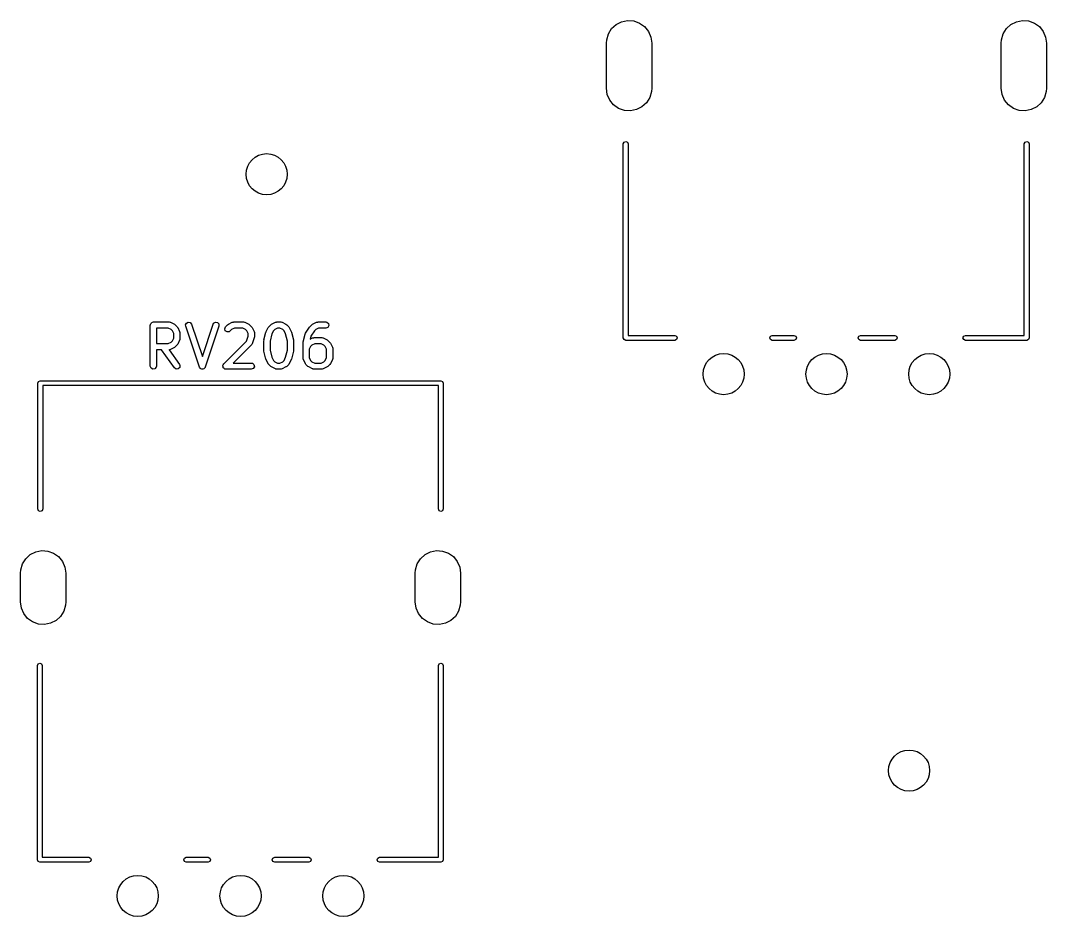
# Model space of a CAD drawing. Extents: x 75 to 204, y -140 to -31.
# Drawn here: x 78.47 to 103.42, y -140.2 to -118.41 of the extents above; entities that cross this region are included whole.
import ezdxf

# ---------------------------------------------------------------- set-up
doc = ezdxf.new("R2010")
doc.units = 0
doc.layers.add('BLACK', color=7, linetype='CONTINUOUS')

msp = doc.modelspace()

# ---------------------------------------------------------------- linework, layer by layer
at = {"layer": 'BLACK', "linetype": 'CONTINUOUS'}
for p, q in [((92.9536, -118.508), (93.0866, -118.441)), ((93.0866, -118.441), (93.233, -118.411)), ((93.233, -118.411), (93.3819, -118.422)), ((93.3819, -118.422), (93.5223, -118.473)), ((93.5223, -118.473), (93.644, -118.559)), ((102.554, -118.508), (102.687, -118.441)), ((102.687, -118.441), (102.833, -118.411)), ((102.833, -118.411), (102.982, -118.422)), ((102.982, -118.422), (103.122, -118.473)), ((103.122, -118.473), (103.244, -118.559)), ((92.7234, -118.88), (92.7651, -118.736)), ((92.7651, -118.736), (92.8437, -118.609)), ((92.8437, -118.609), (92.9536, -118.508)), ((93.644, -118.559), (93.7379, -118.675)), ((93.7379, -118.675), (93.7972, -118.812)), ((102.323, -118.88), (102.365, -118.736)), ((102.365, -118.736), (102.444, -118.609)), ((102.444, -118.609), (102.554, -118.508)), ((103.244, -118.559), (103.338, -118.675)), ((103.338, -118.675), (103.397, -118.812)), ((92.7175, -118.96), (92.7234, -118.88)), ((92.7175, -120.06), (92.7175, -118.96)), ((93.7972, -118.812), (93.8175, -118.96)), ((93.8175, -118.96), (93.8175, -120.06)), ((102.317, -118.96), (102.323, -118.88)), ((102.317, -120.06), (102.317, -118.96)), ((103.397, -118.812), (103.417, -118.96)), ((103.417, -118.96), (103.417, -120.06)), ((92.7378, -120.208), (92.7175, -120.06)), ((92.797, -120.345), (92.7378, -120.208)), ((93.8116, -120.14), (93.7699, -120.284)), ((93.8175, -120.06), (93.8116, -120.14)), ((102.338, -120.208), (102.317, -120.06)), ((102.397, -120.345), (102.338, -120.208)), ((103.412, -120.14), (103.37, -120.284)), ((103.417, -120.06), (103.412, -120.14)), ((92.891, -120.461), (92.797, -120.345)), ((93.0127, -120.547), (92.891, -120.461)), ((93.6913, -120.411), (93.5814, -120.512)), ((93.7699, -120.284), (93.6913, -120.411)), ((102.491, -120.461), (102.397, -120.345)), ((102.613, -120.547), (102.491, -120.461)), ((103.291, -120.411), (103.181, -120.512)), ((103.37, -120.284), (103.291, -120.411)), ((93.1531, -120.598), (93.0127, -120.547)), ((93.302, -120.609), (93.1531, -120.598)), ((93.4484, -120.579), (93.302, -120.609)), ((93.5814, -120.512), (93.4484, -120.579)), ((102.753, -120.598), (102.613, -120.547)), ((102.902, -120.609), (102.753, -120.598)), ((103.048, -120.579), (102.902, -120.609)), ((103.181, -120.512), (103.048, -120.579)), ((93.1275, -121.41), (93.1451, -121.368)), ((93.1275, -126.13), (93.1275, -121.41)), ((93.1451, -121.368), (93.1875, -121.35)), ((93.1875, -121.35), (93.2299, -121.368)), ((93.2299, -121.368), (93.2475, -121.41)), ((93.2475, -121.41), (93.2475, -126.07)), ((102.877, -121.41), (102.895, -121.368)), ((102.877, -126.07), (102.877, -121.41)), ((102.895, -121.368), (102.938, -121.35)), ((102.938, -121.35), (102.98, -121.368)), ((102.98, -121.368), (102.998, -121.41)), ((102.998, -121.41), (102.998, -126.13)), ((81.626, -125.817), (81.6277, -125.808)), ((81.626, -126.817), (81.626, -125.817)), ((81.6271, -125.804), (81.6288, -125.801)), ((81.6277, -125.808), (81.6271, -125.804)), ((81.6288, -125.801), (81.6305, -125.792)), ((81.6305, -125.792), (81.643, -125.777)), ((81.643, -125.777), (81.6527, -125.76)), ((81.6527, -125.76), (81.6591, -125.758)), ((81.6591, -125.758), (81.6635, -125.752)), ((81.6635, -125.752), (81.6826, -125.749)), ((81.6826, -125.749), (81.701, -125.742)), ((81.701, -125.742), (82.0819, -125.742)), ((81.776, -125.892), (81.776, -126.266)), ((82.0642, -125.892), (81.776, -125.892)), ((82.1327, -125.927), (82.0642, -125.892)), ((82.0819, -125.742), (82.1076, -125.747)), ((82.1076, -125.747), (82.111, -125.75)), ((82.111, -125.75), (82.1154, -125.75)), ((82.1154, -125.75), (82.2107, -125.798)), ((82.1631, -125.957), (82.1327, -125.927)), ((82.1974, -126.026), (82.1631, -125.957)), ((82.2107, -125.798), (82.2287, -125.811)), ((82.2287, -125.811), (82.2302, -125.812)), ((82.2302, -125.812), (82.2778, -125.86)), ((82.2778, -125.86), (82.2907, -125.878)), ((82.2907, -125.878), (82.2918, -125.879)), ((82.2918, -125.879), (82.3395, -125.974)), ((82.3395, -125.974), (82.3469, -125.999)), ((82.4831, -125.815), (82.502, -125.768)), ((82.4869, -125.841), (82.4831, -125.815)), ((82.8203, -126.841), (82.4869, -125.841)), ((82.502, -125.768), (82.5471, -125.743)), ((82.5471, -125.743), (82.5974, -125.753)), ((82.5974, -125.753), (82.6292, -125.794)), ((82.6292, -125.794), (82.8914, -126.58)), ((82.8914, -126.58), (83.1536, -125.794)), ((83.2959, -125.841), (82.9626, -126.841)), ((83.1536, -125.794), (83.166, -125.771)), ((83.166, -125.771), (83.2097, -125.744)), ((83.2097, -125.744), (83.2605, -125.751)), ((83.2605, -125.751), (83.2945, -125.79)), ((83.2945, -125.79), (83.2959, -125.841)), ((83.4358, -125.906), (83.4574, -125.86)), ((83.449, -125.956), (83.4358, -125.906)), ((83.4911, -125.985), (83.449, -125.956)), ((83.4574, -125.86), (83.5051, -125.812)), ((83.5422, -125.981), (83.4911, -125.985)), ((83.5051, -125.812), (83.5234, -125.799)), ((83.5234, -125.799), (83.5246, -125.798)), ((83.5246, -125.798), (83.6198, -125.75)), ((83.5635, -125.966), (83.5422, -125.981)), ((83.6025, -125.927), (83.5635, -125.966)), ((83.671, -125.892), (83.6025, -125.927)), ((83.6198, -125.75), (83.6448, -125.743)), ((83.6448, -125.743), (83.6491, -125.744)), ((83.6491, -125.744), (83.6533, -125.742)), ((83.6533, -125.742), (83.8914, -125.742)), ((83.8737, -125.892), (83.671, -125.892)), ((83.9422, -125.927), (83.8737, -125.892)), ((83.8914, -125.742), (83.9171, -125.747)), ((83.9171, -125.747), (83.9205, -125.75)), ((83.9205, -125.75), (83.925, -125.75)), ((83.925, -125.75), (84.0202, -125.798)), ((83.9726, -125.957), (83.9422, -125.927)), ((84.0069, -126.026), (83.9726, -125.957)), ((84.0202, -125.798), (84.0382, -125.811)), ((84.0382, -125.811), (84.0397, -125.812)), ((84.0397, -125.812), (84.0873, -125.86)), ((84.0873, -125.86), (84.1002, -125.878)), ((84.1002, -125.878), (84.1014, -125.879)), ((84.1014, -125.879), (84.149, -125.974)), ((84.149, -125.974), (84.1564, -125.999)), ((84.4377, -125.99), (84.443, -125.978)), ((84.443, -125.978), (84.4434, -125.974)), ((84.4434, -125.974), (84.491, -125.879)), ((84.491, -125.879), (84.5044, -125.861)), ((84.5044, -125.861), (84.5051, -125.86)), ((84.5051, -125.86), (84.5527, -125.812)), ((84.5527, -125.812), (84.571, -125.799)), ((84.571, -125.799), (84.5722, -125.798)), ((84.5722, -125.798), (84.6674, -125.75)), ((84.6197, -125.957), (84.5812, -126.034)), ((84.6501, -125.927), (84.6197, -125.957)), ((84.7187, -125.892), (84.6501, -125.927)), ((84.6674, -125.75), (84.6924, -125.743)), ((84.6924, -125.743), (84.6967, -125.744)), ((84.6967, -125.744), (84.701, -125.742)), ((84.701, -125.742), (84.7962, -125.742)), ((84.7785, -125.892), (84.7187, -125.892)), ((84.847, -125.927), (84.7785, -125.892)), ((84.7962, -125.742), (84.8218, -125.747)), ((84.8218, -125.747), (84.8253, -125.75)), ((84.8253, -125.75), (84.8297, -125.75)), ((84.8297, -125.75), (84.925, -125.798)), ((84.8774, -125.957), (84.847, -125.927)), ((84.9159, -126.034), (84.8774, -125.957)), ((84.925, -125.798), (84.943, -125.811)), ((84.943, -125.811), (84.9445, -125.812)), ((84.9445, -125.812), (84.9921, -125.86)), ((84.9921, -125.86), (85.0049, -125.878)), ((85.0049, -125.878), (85.0061, -125.879)), ((85.0061, -125.879), (85.0537, -125.974)), ((85.0537, -125.974), (85.0574, -125.987)), ((85.4005, -126.014), (85.4957, -125.871)), ((85.4957, -125.871), (85.5036, -125.863)), ((85.5036, -125.863), (85.5051, -125.86)), ((85.5051, -125.86), (85.5527, -125.812)), ((85.6164, -125.96), (85.5325, -126.086)), ((85.5527, -125.812), (85.571, -125.799)), ((85.571, -125.799), (85.5722, -125.798)), ((85.5722, -125.798), (85.6674, -125.75)), ((85.6501, -125.927), (85.6164, -125.96)), ((85.7187, -125.892), (85.6501, -125.927)), ((85.6674, -125.75), (85.6924, -125.743)), ((85.6924, -125.743), (85.6967, -125.744)), ((85.6967, -125.744), (85.701, -125.742)), ((85.701, -125.742), (85.8914, -125.742)), ((85.8914, -125.892), (85.7187, -125.892)), ((85.8914, -125.742), (85.9171, -125.747)), ((85.9396, -125.875), (85.8914, -125.892)), ((85.9171, -125.747), (85.9564, -125.78)), ((85.9653, -125.83), (85.9396, -125.875)), ((85.9564, -125.78), (85.9653, -125.83)), ((82.1327, -126.232), (82.1631, -126.202)), ((82.1631, -126.202), (82.1974, -126.133)), ((82.1974, -126.133), (82.1974, -126.026)), ((82.3395, -126.184), (82.2918, -126.279)), ((82.34, -126.18), (82.3395, -126.184)), ((82.3429, -126.176), (82.34, -126.18)), ((82.3474, -126.151), (82.3429, -126.176)), ((82.3469, -125.999), (82.3458, -126.004)), ((82.3458, -126.004), (82.3474, -126.008)), ((82.3474, -126.008), (82.3474, -126.151)), ((83.4098, -126.764), (83.9687, -126.205)), ((83.9687, -126.205), (84.0069, -126.091)), ((84.0069, -126.091), (84.0069, -126.026)), ((84.1531, -126.127), (84.1054, -126.27)), ((84.1569, -126.103), (84.153, -126.125)), ((84.153, -126.125), (84.1531, -126.127)), ((84.1564, -125.999), (84.1554, -126.004)), ((84.1554, -126.004), (84.1569, -126.008)), ((84.1569, -126.008), (84.1569, -126.103)), ((84.3879, -126.198), (84.3905, -126.184)), ((84.3879, -126.436), (84.3879, -126.198)), ((84.3901, -126.18), (84.4377, -125.99)), ((84.3905, -126.184), (84.3901, -126.18)), ((84.5812, -126.034), (84.5379, -126.208)), ((84.5379, -126.208), (84.5379, -126.427)), ((84.9593, -126.208), (84.9159, -126.034)), ((84.9593, -126.427), (84.9593, -126.208)), ((85.0574, -125.987), (85.0594, -125.99)), ((85.0594, -125.99), (85.107, -126.18)), ((85.107, -126.18), (85.1081, -126.195)), ((85.1081, -126.195), (85.1093, -126.198)), ((85.1093, -126.198), (85.1093, -126.436)), ((85.3402, -126.246), (85.3428, -126.231)), ((85.3425, -126.228), (85.3901, -126.037)), ((85.3428, -126.231), (85.3425, -126.228)), ((85.3901, -126.037), (85.4004, -126.014)), ((85.4004, -126.014), (85.4005, -126.014)), ((85.5325, -126.086), (85.5139, -126.16)), ((85.5139, -126.16), (85.5722, -126.131)), ((85.5722, -126.131), (85.5971, -126.124)), ((85.5971, -126.124), (85.6015, -126.125)), ((85.6015, -126.125), (85.6057, -126.123)), ((85.6057, -126.123), (85.7962, -126.123)), ((85.7962, -126.123), (85.8218, -126.128)), ((85.8218, -126.128), (85.8253, -126.131)), ((85.8253, -126.131), (85.8297, -126.131)), ((85.8297, -126.131), (85.925, -126.179)), ((85.925, -126.179), (85.943, -126.192)), ((85.943, -126.192), (85.9445, -126.193)), ((85.9445, -126.193), (85.9921, -126.241)), ((93.1451, -126.172), (93.1275, -126.13)), ((93.1875, -126.19), (93.1451, -126.172)), ((93.1925, -126.188), (93.1875, -126.19)), ((93.1975, -126.19), (93.1925, -126.188)), ((94.3775, -126.19), (93.1975, -126.19)), ((93.2475, -126.07), (94.3775, -126.07)), ((94.3775, -126.07), (94.4199, -126.088)), ((94.4199, -126.172), (94.3775, -126.19)), ((94.4199, -126.088), (94.4375, -126.13)), ((94.4375, -126.13), (94.4199, -126.172)), ((96.6875, -126.13), (96.7051, -126.088)), ((96.7051, -126.172), (96.6875, -126.13)), ((96.7051, -126.088), (96.7475, -126.07)), ((96.7475, -126.19), (96.7051, -126.172)), ((96.7475, -126.07), (97.2775, -126.07)), ((97.2775, -126.19), (96.7475, -126.19)), ((97.2775, -126.07), (97.3199, -126.088)), ((97.3199, -126.172), (97.2775, -126.19)), ((97.3199, -126.088), (97.3375, -126.13)), ((97.3375, -126.13), (97.3199, -126.172)), ((98.8375, -126.13), (98.8551, -126.088)), ((98.8551, -126.172), (98.8375, -126.13)), ((98.8551, -126.088), (98.8975, -126.07)), ((98.8975, -126.19), (98.8551, -126.172)), ((98.8975, -126.07), (99.7275, -126.07)), ((99.7275, -126.19), (98.8975, -126.19)), ((99.7275, -126.07), (99.7699, -126.088)), ((99.7699, -126.172), (99.7275, -126.19)), ((99.7699, -126.088), (99.7875, -126.13)), ((99.7875, -126.13), (99.7699, -126.172)), ((101.387, -126.13), (101.405, -126.088)), ((101.405, -126.172), (101.387, -126.13)), ((101.405, -126.088), (101.447, -126.07)), ((101.447, -126.19), (101.405, -126.172)), ((101.447, -126.07), (102.877, -126.07)), ((102.938, -126.19), (101.447, -126.19)), ((102.98, -126.172), (102.938, -126.19)), ((102.998, -126.13), (102.98, -126.172)), ((81.776, -126.266), (82.0642, -126.266)), ((81.9, -126.416), (81.776, -126.416)), ((81.776, -126.416), (81.776, -126.817)), ((82.2109, -126.86), (81.9, -126.416)), ((82.0642, -126.266), (82.1327, -126.232)), ((82.0861, -126.415), (82.0829, -126.416)), ((82.0829, -126.416), (82.3338, -126.774)), ((82.0905, -126.416), (82.0861, -126.415)), ((82.1154, -126.408), (82.0905, -126.416)), ((82.2107, -126.361), (82.1154, -126.408)), ((82.2118, -126.359), (82.2107, -126.361)), ((82.2302, -126.347), (82.2118, -126.359)), ((82.2778, -126.299), (82.2302, -126.347)), ((82.2785, -126.298), (82.2778, -126.299)), ((82.2918, -126.279), (82.2785, -126.298)), ((84.0873, -126.299), (83.6439, -126.742)), ((84.0892, -126.295), (84.0873, -126.299)), ((84.093, -126.293), (84.0892, -126.295)), ((84.1054, -126.27), (84.093, -126.293)), ((84.389, -126.44), (84.3879, -126.436)), ((84.3901, -126.455), (84.389, -126.44)), ((84.4377, -126.645), (84.3901, -126.455)), ((84.5379, -126.427), (84.5812, -126.601)), ((84.9159, -126.601), (84.9593, -126.427)), ((85.107, -126.455), (85.0594, -126.645)), ((85.1093, -126.436), (85.1067, -126.451)), ((85.1067, -126.451), (85.107, -126.455)), ((85.3402, -126.627), (85.3402, -126.246)), ((85.5245, -126.338), (85.4902, -126.407)), ((85.4902, -126.407), (85.4902, -126.609)), ((85.5549, -126.308), (85.5245, -126.338)), ((85.6234, -126.273), (85.5549, -126.308)), ((85.7785, -126.273), (85.6234, -126.273)), ((85.847, -126.308), (85.7785, -126.273)), ((85.8774, -126.338), (85.847, -126.308)), ((85.9117, -126.407), (85.8774, -126.338)), ((85.9117, -126.609), (85.9117, -126.407)), ((85.9921, -126.241), (86.0049, -126.259)), ((86.0049, -126.259), (86.0061, -126.26)), ((86.0061, -126.26), (86.0537, -126.355)), ((86.0537, -126.355), (86.0612, -126.38)), ((86.0612, -126.38), (86.0601, -126.385)), ((86.0601, -126.385), (86.0617, -126.389)), ((86.0617, -126.389), (86.0617, -126.627)), ((84.4397, -126.648), (84.4377, -126.645)), ((84.4434, -126.66), (84.4397, -126.648)), ((84.491, -126.756), (84.4434, -126.66)), ((84.5812, -126.601), (84.6197, -126.678)), ((84.6197, -126.678), (84.6501, -126.708)), ((84.6501, -126.708), (84.7187, -126.742)), ((84.7785, -126.742), (84.847, -126.708)), ((84.847, -126.708), (84.8774, -126.678)), ((84.8774, -126.678), (84.9159, -126.601)), ((85.0537, -126.66), (85.0061, -126.756)), ((85.0542, -126.657), (85.0537, -126.66)), ((85.0594, -126.645), (85.0542, -126.657)), ((85.3418, -126.631), (85.3402, -126.627)), ((85.3407, -126.635), (85.3418, -126.631)), ((85.3482, -126.66), (85.3407, -126.635)), ((85.3958, -126.756), (85.3482, -126.66)), ((85.4902, -126.609), (85.5245, -126.678)), ((85.5245, -126.678), (85.5549, -126.708)), ((85.5549, -126.708), (85.6234, -126.742)), ((85.7785, -126.742), (85.847, -126.708)), ((85.847, -126.708), (85.8774, -126.678)), ((85.8774, -126.678), (85.9117, -126.609)), ((86.0537, -126.66), (86.0061, -126.756)), ((86.0543, -126.656), (86.0537, -126.66)), ((86.0571, -126.653), (86.0543, -126.656)), ((86.0617, -126.627), (86.0571, -126.653)), ((81.6435, -126.866), (81.626, -126.817)), ((81.6879, -126.891), (81.6435, -126.866)), ((81.7385, -126.882), (81.6879, -126.891)), ((81.7714, -126.843), (81.7385, -126.882)), ((81.776, -126.817), (81.7714, -126.843)), ((82.253, -126.89), (82.2109, -126.86)), ((82.3041, -126.885), (82.253, -126.89)), ((82.3403, -126.849), (82.3041, -126.885)), ((82.3338, -126.774), (82.3448, -126.798)), ((82.3448, -126.798), (82.3403, -126.849)), ((82.8216, -126.843), (82.8203, -126.841)), ((82.8217, -126.845), (82.8216, -126.843)), ((82.8374, -126.863), (82.8217, -126.845)), ((82.8522, -126.881), (82.8374, -126.863)), ((82.8543, -126.882), (82.8522, -126.881)), ((82.8557, -126.883), (82.8543, -126.882)), ((82.8792, -126.887), (82.8557, -126.883)), ((82.9024, -126.892), (82.8792, -126.887)), ((82.9043, -126.891), (82.9024, -126.892)), ((82.9065, -126.891), (82.9043, -126.891)), ((82.9267, -126.878), (82.9065, -126.891)), ((82.9475, -126.867), (82.9267, -126.878)), ((82.9483, -126.865), (82.9475, -126.867)), ((82.9502, -126.864), (82.9483, -126.865)), ((82.9626, -126.841), (82.9502, -126.864)), ((83.3881, -126.811), (83.3896, -126.808)), ((83.394, -126.833), (83.3881, -126.811)), ((83.389, -126.804), (83.4003, -126.785)), ((83.3896, -126.808), (83.389, -126.804)), ((83.3979, -126.855), (83.394, -126.833)), ((83.4005, -126.857), (83.3979, -126.855)), ((83.4003, -126.785), (83.4098, -126.764)), ((83.4014, -126.86), (83.4005, -126.857)), ((83.4199, -126.873), (83.4014, -126.86)), ((83.4372, -126.888), (83.4199, -126.873)), ((83.4418, -126.889), (83.4372, -126.888)), ((83.4434, -126.89), (83.4418, -126.889)), ((83.4467, -126.89), (83.4434, -126.89)), ((83.4629, -126.892), (83.4467, -126.89)), ((84.0819, -126.892), (83.4629, -126.892)), ((83.6439, -126.742), (84.0819, -126.742)), ((84.0819, -126.742), (84.1076, -126.747)), ((84.1301, -126.875), (84.0819, -126.892)), ((84.1076, -126.747), (84.1469, -126.78)), ((84.1558, -126.83), (84.1301, -126.875)), ((84.1469, -126.78), (84.1558, -126.83)), ((84.4922, -126.757), (84.491, -126.756)), ((84.5051, -126.775), (84.4922, -126.757)), ((84.5527, -126.823), (84.5051, -126.775)), ((84.5542, -126.823), (84.5527, -126.823)), ((84.5722, -126.837), (84.5542, -126.823)), ((84.6674, -126.884), (84.5722, -126.837)), ((84.6719, -126.885), (84.6674, -126.884)), ((84.6753, -126.888), (84.6719, -126.885)), ((84.701, -126.892), (84.6753, -126.888)), ((84.7962, -126.892), (84.701, -126.892)), ((84.7187, -126.742), (84.7785, -126.742)), ((84.8004, -126.891), (84.7962, -126.892)), ((84.8048, -126.892), (84.8004, -126.891)), ((84.8297, -126.884), (84.8048, -126.892)), ((84.925, -126.837), (84.8297, -126.884)), ((84.9261, -126.836), (84.925, -126.837)), ((84.9445, -126.823), (84.9261, -126.836)), ((84.9921, -126.775), (84.9445, -126.823)), ((84.9928, -126.774), (84.9921, -126.775)), ((85.0061, -126.756), (84.9928, -126.774)), ((85.397, -126.757), (85.3958, -126.756)), ((85.4098, -126.775), (85.397, -126.757)), ((85.4574, -126.823), (85.4098, -126.775)), ((85.4589, -126.823), (85.4574, -126.823)), ((85.4769, -126.837), (85.4589, -126.823)), ((85.5722, -126.884), (85.4769, -126.837)), ((85.5766, -126.885), (85.5722, -126.884)), ((85.5801, -126.888), (85.5766, -126.885)), ((85.6057, -126.892), (85.5801, -126.888)), ((85.7962, -126.892), (85.6057, -126.892)), ((85.6234, -126.742), (85.7785, -126.742)), ((85.8004, -126.891), (85.7962, -126.892)), ((85.8048, -126.892), (85.8004, -126.891)), ((85.8297, -126.884), (85.8048, -126.892)), ((85.925, -126.837), (85.8297, -126.884)), ((85.9261, -126.836), (85.925, -126.837)), ((85.9445, -126.823), (85.9261, -126.836)), ((85.9921, -126.775), (85.9445, -126.823)), ((85.9928, -126.774), (85.9921, -126.775)), ((86.0061, -126.756), (85.9928, -126.774)), ((78.89, -127.23), (78.9076, -127.188)), ((78.9076, -127.188), (78.95, -127.17)), ((78.95, -127.17), (88.69, -127.17)), ((88.69, -127.17), (88.7324, -127.188)), ((88.7324, -127.188), (88.75, -127.23)), ((78.89, -130.29), (78.89, -127.23)), ((88.63, -127.29), (79.01, -127.29)), ((79.01, -127.29), (79.01, -130.29)), ((88.63, -130.29), (88.63, -127.29)), ((88.75, -127.23), (88.75, -130.29)), ((78.9076, -130.332), (78.89, -130.29)), ((78.95, -130.35), (78.9076, -130.332)), ((78.9924, -130.332), (78.95, -130.35)), ((79.01, -130.29), (78.9924, -130.332)), ((88.6476, -130.332), (88.63, -130.29)), ((88.69, -130.35), (88.6476, -130.332)), ((88.7324, -130.332), (88.69, -130.35)), ((88.75, -130.29), (88.7324, -130.332)), ((78.5962, -131.499), (78.7061, -131.398)), ((78.7061, -131.398), (78.8391, -131.331)), ((78.8391, -131.331), (78.9855, -131.301)), ((78.9855, -131.301), (79.1344, -131.312)), ((79.1344, -131.312), (79.2748, -131.363)), ((79.2748, -131.363), (79.3965, -131.449)), ((79.3965, -131.449), (79.4904, -131.565)), ((88.1962, -131.499), (88.3061, -131.398)), ((88.3061, -131.398), (88.4391, -131.331)), ((88.4391, -131.331), (88.5855, -131.301)), ((88.5855, -131.301), (88.7344, -131.312)), ((88.7344, -131.312), (88.8748, -131.363)), ((88.8748, -131.363), (88.9965, -131.449)), ((88.9965, -131.449), (89.0904, -131.565)), ((78.4759, -131.77), (78.5175, -131.626)), ((78.5175, -131.626), (78.5962, -131.499)), ((79.4904, -131.565), (79.5497, -131.702)), ((79.5497, -131.702), (79.57, -131.85)), ((88.0759, -131.77), (88.1175, -131.626)), ((88.1175, -131.626), (88.1962, -131.499)), ((89.0904, -131.565), (89.1497, -131.702)), ((89.1497, -131.702), (89.17, -131.85)), ((78.47, -131.85), (78.4759, -131.77)), ((78.47, -132.55), (78.47, -131.85)), ((79.57, -131.85), (79.57, -132.55)), ((88.07, -131.85), (88.0759, -131.77)), ((88.07, -132.55), (88.07, -131.85)), ((89.17, -131.85), (89.17, -132.55)), ((78.4903, -132.698), (78.47, -132.55)), ((78.5495, -132.835), (78.4903, -132.698)), ((79.5641, -132.63), (79.5224, -132.774)), ((79.57, -132.55), (79.5641, -132.63)), ((88.0903, -132.698), (88.07, -132.55)), ((88.1495, -132.835), (88.0903, -132.698)), ((89.1641, -132.63), (89.1225, -132.774)), ((89.17, -132.55), (89.1641, -132.63)), ((78.6435, -132.951), (78.5495, -132.835)), ((78.7652, -133.037), (78.6435, -132.951)), ((79.4438, -132.901), (79.3339, -133.002)), ((79.5224, -132.774), (79.4438, -132.901)), ((88.2435, -132.951), (88.1495, -132.835)), ((88.3652, -133.037), (88.2435, -132.951)), ((89.0438, -132.901), (88.9339, -133.002)), ((89.1225, -132.774), (89.0438, -132.901)), ((78.9056, -133.088), (78.7652, -133.037)), ((79.0545, -133.099), (78.9056, -133.088)), ((79.2009, -133.069), (79.0545, -133.099)), ((79.3339, -133.002), (79.2009, -133.069)), ((88.5056, -133.088), (88.3652, -133.037)), ((88.6545, -133.099), (88.5056, -133.088)), ((88.8009, -133.069), (88.6545, -133.099)), ((88.9339, -133.002), (88.8009, -133.069)), ((78.88, -134.1), (78.8976, -134.058)), ((78.88, -138.82), (78.88, -134.1)), ((78.8976, -134.058), (78.94, -134.04)), ((78.94, -134.04), (78.9824, -134.058)), ((78.9824, -134.058), (79, -134.1)), ((79, -134.1), (79, -138.76)), ((88.63, -134.1), (88.6476, -134.058)), ((88.63, -138.76), (88.63, -134.1)), ((88.6476, -134.058), (88.69, -134.04)), ((88.69, -134.04), (88.7324, -134.058)), ((88.7324, -134.058), (88.75, -134.1)), ((88.75, -134.1), (88.75, -138.82)), ((78.8976, -138.862), (78.88, -138.82)), ((78.94, -138.88), (78.8976, -138.862)), ((78.945, -138.878), (78.94, -138.88)), ((78.95, -138.88), (78.945, -138.878)), ((80.13, -138.88), (78.95, -138.88)), ((79, -138.76), (80.13, -138.76)), ((80.13, -138.76), (80.1724, -138.778)), ((80.1724, -138.862), (80.13, -138.88)), ((80.1724, -138.778), (80.19, -138.82)), ((80.19, -138.82), (80.1724, -138.862)), ((82.44, -138.82), (82.4576, -138.778)), ((82.4576, -138.862), (82.44, -138.82)), ((82.4576, -138.778), (82.5, -138.76)), ((82.5, -138.88), (82.4576, -138.862)), ((82.5, -138.76), (83.03, -138.76)), ((83.03, -138.88), (82.5, -138.88)), ((83.03, -138.76), (83.0724, -138.778)), ((83.0724, -138.862), (83.03, -138.88)), ((83.0724, -138.778), (83.09, -138.82)), ((83.09, -138.82), (83.0724, -138.862)), ((84.59, -138.82), (84.6076, -138.778)), ((84.6076, -138.862), (84.59, -138.82)), ((84.6076, -138.778), (84.65, -138.76)), ((84.65, -138.88), (84.6076, -138.862)), ((84.65, -138.76), (85.48, -138.76)), ((85.48, -138.88), (84.65, -138.88)), ((85.48, -138.76), (85.5224, -138.778)), ((85.5224, -138.862), (85.48, -138.88)), ((85.5224, -138.778), (85.54, -138.82)), ((85.54, -138.82), (85.5224, -138.862)), ((87.14, -138.82), (87.1576, -138.778)), ((87.1576, -138.862), (87.14, -138.82)), ((87.1576, -138.778), (87.2, -138.76)), ((87.2, -138.88), (87.1576, -138.862)), ((87.2, -138.76), (88.63, -138.76)), ((88.69, -138.88), (87.2, -138.88)), ((88.7324, -138.862), (88.69, -138.88)), ((88.75, -138.82), (88.7324, -138.862))]:
    msp.add_line(p, q, dxfattribs=at)
at = {"layer": 'BLACK'}
for centre in [(84.455, -122.149), (95.5675, -127.01), (98.0675, -127.01), (100.567, -127.01), (100.076, -136.652), (81.32, -139.7), (83.82, -139.7), (86.32, -139.7)]:
    msp.add_circle(centre, 0.5, dxfattribs=at)

doc.saveas('drawing.dxf')
